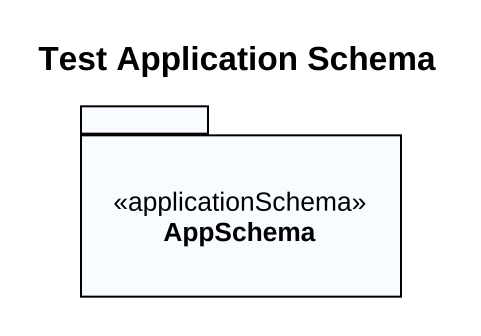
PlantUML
@startuml
title Test Application Schema
package AppSchema <<applicationSchema>> {
}
@enduml
